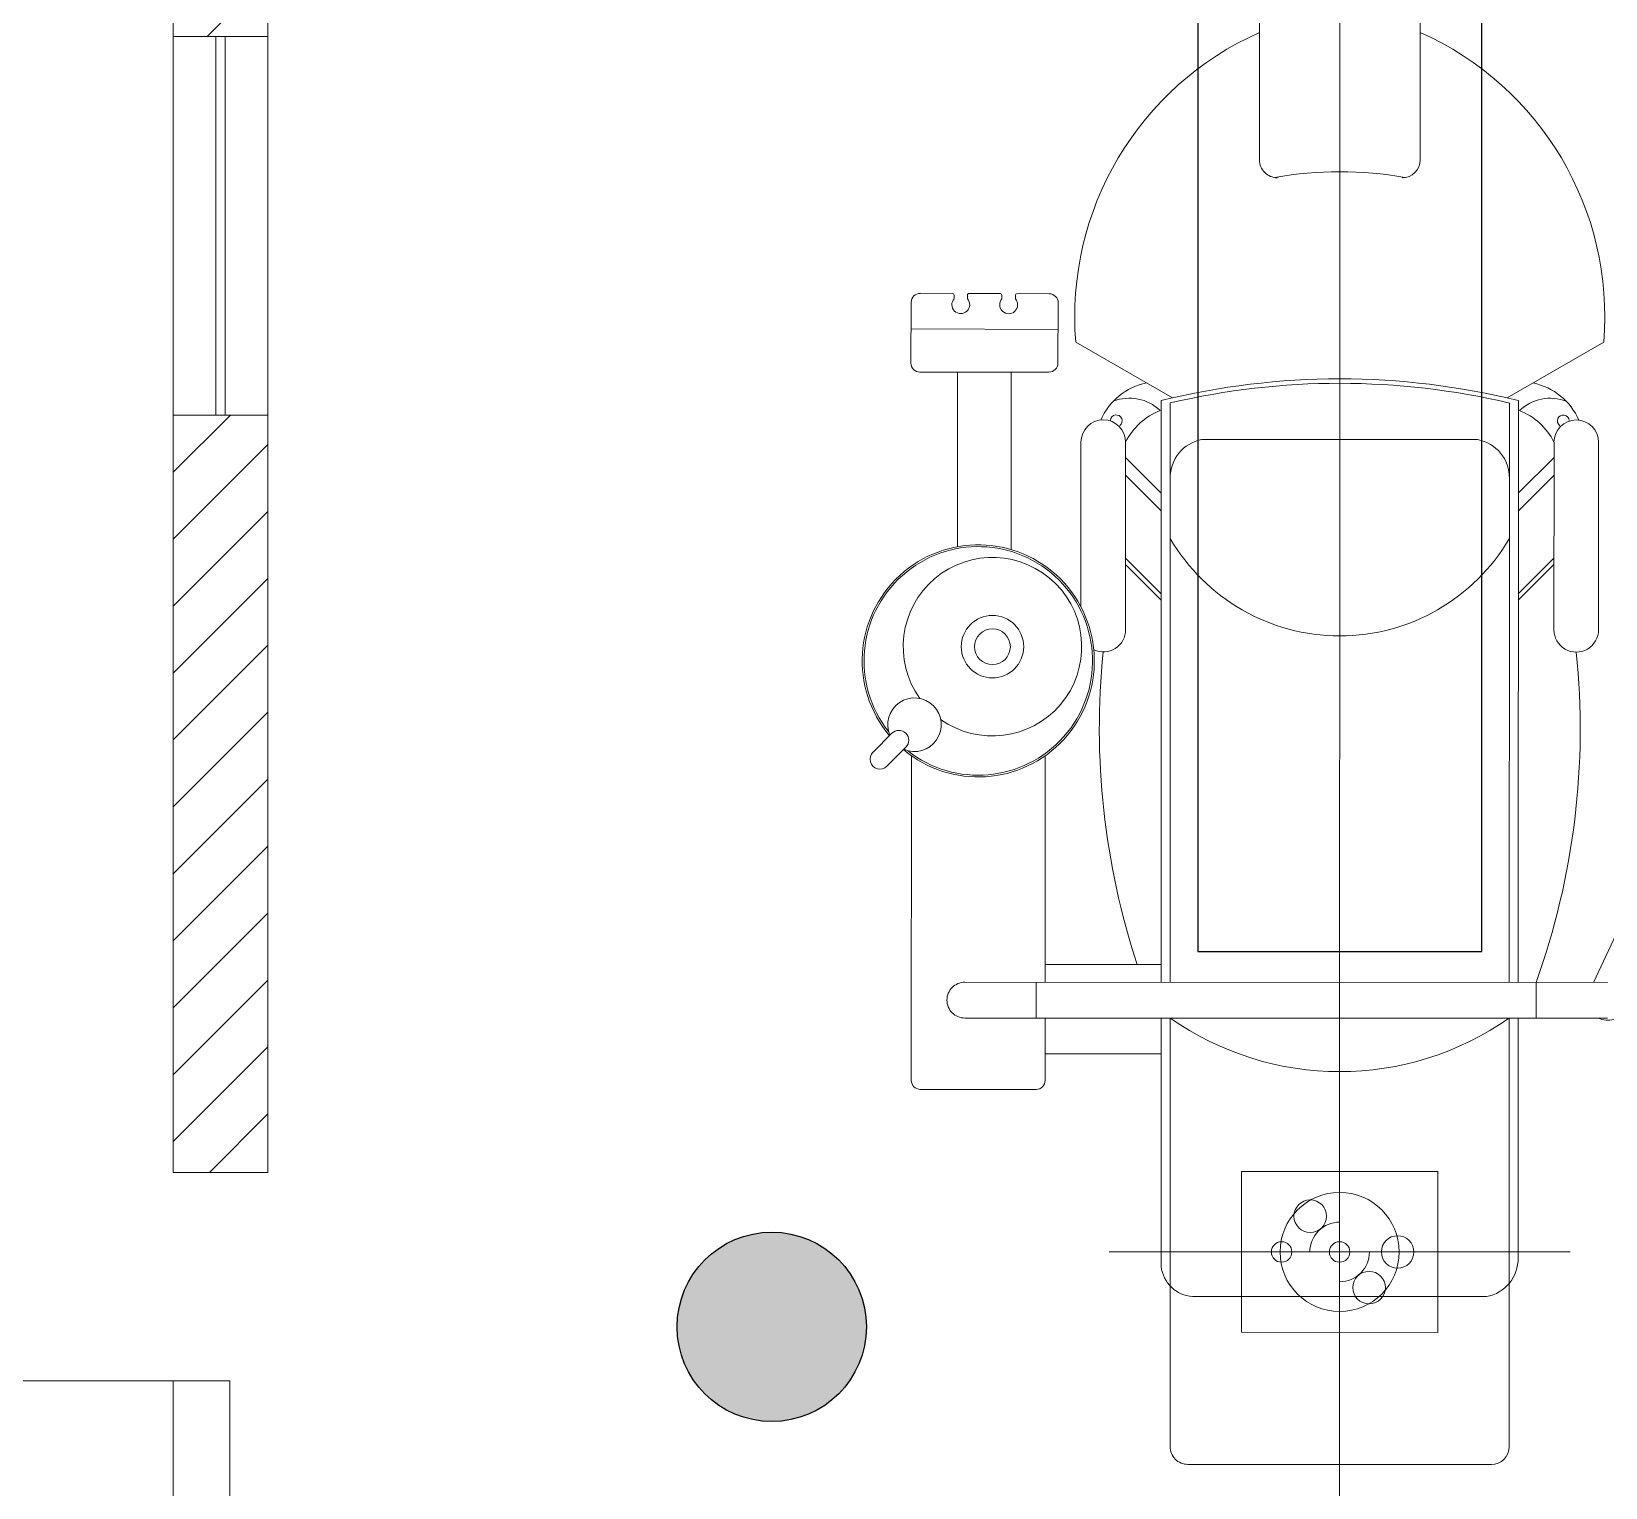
# Model space of a CAD drawing. Header units: metres. Extents: x 11578468 to 47831421, y -58341524 to -14256839.
# Drawn here: x 23850218 to 23851881, y -29092991 to -29091453 of the extents above; entities that cross this region are included whole.
import ezdxf

# ---------------------------------------------------------------- set-up
doc = ezdxf.new("R2010")
doc.units = ezdxf.units.M
doc.header["$LTSCALE"] = 50
doc.header["$MEASUREMENT"] = 0
doc.layers.get('0').update_dxf_attribs({"linetype": 'CONTINUOUS'})
doc.layers.add('#조명', color=40, linetype='CONTINUOUS')
doc.layers.add('wall', color=3, linetype='CONTINUOUS')
doc.layers.add('ha', color=8, linetype='CONTINUOUS', lineweight=5)

msp = doc.modelspace()

# ---------------------------------------------------------------- hatches: boundary and pattern name
at = {"layer": 'wall', "ltscale": 10}
h = msp.add_hatch(color=1, dxfattribs=at)
h.dxf.hatch_style = 1
h.paths.add_polyline_path([(23851100.3, -29092821.4, 1), (23850900.3, -29092821.4, 1)])

# ---------------------------------------------------------------- linework, layer by layer
at = {"layer": '#조명', "ltscale": 10}
msp.add_lwpolyline([(23851450.5, -29092424.8), (23851750.5, -29092424.8), (23851750.5, -29091224.8), (23851450.5, -29091224.8)], close=True, dxfattribs=at)
msp.add_circle((23851000.3, -29092821.4), 100)
at = {"layer": 'ha'}
for p, q in [((23851600.2, -29093542.3), (23851600.7, -29090615.5)), ((23851600.5, -29091592), (23851600.6, -29091034.8)), ((23850367.9, -29091258.5), (23850367.9, -29092658.3)), ((23850467.9, -29092658.3), (23850467.9, -29091258.5)), ((23851515.7, -29091325.5), (23851515.7, -29091588.8)), ((23851685.4, -29091325.6), (23851685.4, -29091588.8)), ((23850403.8, -29091458.5), (23850467.9, -29091394.4)), ((23850367.9, -29091458.5), (23850467.9, -29091458.5)), ((23850412.9, -29091858.3), (23850412.9, -29091458.5)), ((23850422.9, -29091858.3), (23850422.9, -29091458.5)), ((23851147.3, -29091803.5), (23851147.7, -29091739.1)), ((23851191.1, -29091729.9), (23851157.2, -29091729.7)), ((23851193, -29091735.4), (23851193, -29091731.8)), ((23851207.1, -29091735.5), (23851207.1, -29091731.8)), ((23851241.6, -29091730.1), (23851209, -29091729.9)), ((23851243.5, -29091735.6), (23851243.5, -29091732)), ((23851257.7, -29091735.7), (23851257.7, -29091732)), ((23851293.5, -29091730.3), (23851259.6, -29091730.1)), ((23851302.7, -29091803.6), (23851302.9, -29091739.7)), ((23851302.8, -29091768), (23851147.5, -29091767.4)), ((23851423.7, -29091840.2), (23851321.5, -29091781.2)), ((23851777.3, -29091840.2), (23851879.5, -29091781.3)), ((23851293.2, -29091813), (23851156.8, -29091813)), ((23851196.7, -29091997.4), (23851196.7, -29091813)), ((23851253.2, -29092000.4), (23851253.3, -29091813)), ((23851411.8, -29092457.5), (23851411.9, -29091843)), ((23851421.3, -29091989.7), (23851421.3, -29091845.6)), ((23851779.6, -29091989.7), (23851779.6, -29091845.6)), ((23851788.9, -29092457.5), (23851789.1, -29091843.1)), ((23850367.9, -29091858.3), (23850467.9, -29091858.3)), ((23850367.9, -29091918.7), (23850428.3, -29091858.3)), ((23850367.9, -29091989.4), (23850467.9, -29091889.4)), ((23851327, -29092060.8), (23851327, -29091887)), ((23851374.1, -29092085), (23851374.2, -29091887)), ((23851746, -29091884.2), (23851454.8, -29091884.2)), ((23851826.7, -29092085.1), (23851826.8, -29091887.1)), ((23851873.9, -29092085.1), (23851873.9, -29091887.1)), ((23851411.9, -29091940.8), (23851374.2, -29091903)), ((23851789, -29091940.8), (23851826.8, -29091903.1)), ((23852129.1, -29091899.2), (23851868.6, -29092457.6)), ((23851411.9, -29091959.6), (23851374.2, -29091921.9)), ((23851789, -29091959.7), (23851826.8, -29091922)), ((23850367.9, -29092060.1), (23850467.9, -29091960.1)), ((23851421.2, -29092457.5), (23851421.3, -29091989.7)), ((23851779.5, -29092457.5), (23851779.6, -29091989.7)), ((23851411.8, -29092047.2), (23851374.1, -29092009.5)), ((23851789, -29092047.3), (23851826.7, -29092009.6)), ((23851411.8, -29092053.9), (23851374.1, -29092016.2)), ((23851789, -29092054), (23851826.7, -29092016.3)), ((23850367.9, -29092130.8), (23850467.9, -29092030.8)), ((23850367.9, -29092201.5), (23850467.9, -29092101.5)), ((23850367.9, -29092272.2), (23850467.9, -29092172.2)), ((23851127.3, -29092194.5), (23851107.3, -29092214.5)), ((23851142, -29092209.2), (23851122, -29092229.2)), ((23851147.7, -29092561.1), (23851147.8, -29092218.1)), ((23851289.2, -29092457.5), (23851289.2, -29092218.1)), ((23850367.9, -29092343), (23850467.9, -29092243)), ((23850367.9, -29092413.7), (23850467.9, -29092313.7)), ((23850367.9, -29092484.4), (23850467.9, -29092384.4)), ((23851411.8, -29092438.6), (23851289.2, -29092438.6)), ((23850367.9, -29092555.1), (23850467.9, -29092455.1)), ((23851883.2, -29092457.6), (23851204.3, -29092457.4)), ((23851279.8, -29092495.2), (23851279.8, -29092457.4)), ((23851807.8, -29092495.3), (23851807.8, -29092457.5)), ((23851883.2, -29092495.3), (23851204.3, -29092495.2)), ((23851289.2, -29092561.2), (23851289.2, -29092495.2)), ((23851411.7, -29092757.8), (23851411.8, -29092495.2)), ((23851421.1, -29092782.3), (23851421.2, -29092495.2)), ((23851779.5, -29092780.2), (23851779.5, -29092495.3)), ((23851788.9, -29092749.9), (23851788.9, -29092495.3)), ((23850367.9, -29092625.8), (23850467.9, -29092525.8)), ((23851411.8, -29092532.9), (23851289.2, -29092532.9)), ((23851279.7, -29092570.6), (23851157.2, -29092570.6)), ((23850406.1, -29092658.3), (23850467.9, -29092596.5)), ((23850367.9, -29092658.3), (23850467.9, -29092658.3)), ((23851496.6, -29092657.4), (23851704, -29092657.4)), ((23851496.6, -29092827.1), (23851496.6, -29092657.4)), ((23851600.3, -29092836.6), (23851600.3, -29092647.9)), ((23851704, -29092657.4), (23851704, -29092827.2)), ((23851843.9, -29092742.3), (23851356.7, -29092742.2)), ((23851694.6, -29092742.3), (23851506, -29092742.3)), ((23851421.1, -29092947.8), (23851421.1, -29092782.3)), ((23851755.4, -29092789.4), (23851444.9, -29092789.4)), ((23851779.4, -29092947.8), (23851779.5, -29092780.2)), ((23851704, -29092827.2), (23851496.6, -29092827.1)), ((23850367.9, -29092878.3), (23849967.9, -29092878.3)), ((23850367.9, -29092878.3), (23850427.9, -29092878.3)), ((23850367.9, -29093278.3), (23850367.9, -29092878.3)), ((23850427.9, -29092878.3), (23850367.9, -29092878.3)), ((23850367.9, -29092878.3), (23850367.9, -29093278.3)), ((23850427.9, -29093278.3), (23850427.9, -29092878.3)), ((23851760.6, -29092966.7), (23851440, -29092966.7))]:
    msp.add_line(p, q, dxfattribs=at)
for centre, radius in [((23851233.5, -29092103), 33), ((23851233.5, -29092103), 18.9), ((23851600.3, -29092742.3), 62.9), ((23851569.2, -29092704.5), 17.2), ((23851661.6, -29092742.3), 17.2), ((23851539, -29092742.3), 10.8), ((23851600.3, -29092742.3), 10.8), ((23851631.4, -29092780), 17.2)]:
    msp.add_circle(centre, radius, dxfattribs=at)
for centre, radius, start, end in [((23851648.8, -29091754.4), 328.4, 113.9183, 184.6812), ((23851552.1, -29091754.3), 328.4, 355.2981, 66.0611), ((23851534.5, -29091588.8), 18.9, 179.9897, 269.9897), ((23851666.5, -29091588.8), 18.9, 269.9897, 359.9897), ((23851600.4, -29091987.9), 386.6, 79.7681, 100.2113), ((23851157.1, -29091739.2), 9.43, 89.686, 179.686), ((23851200, -29091741.7), 9.43, 138.375, 41.1942), ((23851191.1, -29091731.8), 1.89, 359.7846, 89.7846), ((23851209, -29091731.8), 1.89, 89.7846, 179.7846), ((23851250.6, -29091741.9), 9.43, 138.375, 41.1942), ((23851241.6, -29091731.9), 1.89, 359.7846, 89.7846), ((23851259.6, -29091732), 1.89, 89.7846, 179.7846), ((23851293.5, -29091739.7), 9.43, 359.7846, 89.7846), ((23851156.8, -29091803.5), 9.43, 179.6892, 269.9897), ((23851293.2, -29091803.6), 9.43, 269.9897, 359.7814), ((23851410.5, -29091891.2), 68.4, 102.0607, 156.1911), ((23851600.4, -29092606.8), 786.7, 76.1253, 103.8641), ((23851600.4, -29092606.8), 782, 76.7508, 103.2386), ((23851790.5, -29091891.3), 68.4, 23.7882, 77.9208), ((23851378.2, -29091887.3), 46.8, 46.2061, 111.4178), ((23851822.7, -29091887.4), 46.8, 68.5615, 133.7732), ((23851364.3, -29091864.4), 6.22, 305.4172, 175.8613), ((23851435.5, -29091917.3), 68.4, 111.3531, 153.7561), ((23851765.4, -29091917.3), 68.4, 26.2233, 68.6262), ((23851836.6, -29091864.5), 6.22, 4.1181, 234.5621), ((23851350.6, -29091887), 23.6, 359.9897, 179.9897), ((23851850.3, -29091887.1), 23.6, 359.9897, 179.9897), ((23851462.2, -29091924.4), 40.9, 100.4029, 180.9501), ((23851738.7, -29091924.5), 40.9, 359.0293, 79.6786), ((23851600.5, -29091884.2), 207.4, 210.2623, 329.717), ((23851218.5, -29092118), 122.6, 229.8394, 220.1316), ((23851218.5, -29092118), 120.7, 231.7331, 218.2487), ((23851233.5, -29092103), 94.3, 234.5149, 215.4665), ((23851350.6, -29092085), 23.6, 244.9321, 359.9897), ((23851850.3, -29092085.1), 23.6, 179.9897, 359.9897), ((23852139.7, -29092189.8), 793.3, 174.1258, 198.2816), ((23851061.2, -29092189.6), 793.3, 340.2571, 5.8536), ((23851151.1, -29092185.4), 28.3, 246.4761, 203.4557), ((23851134.7, -29092201.8), 10.4, 314.9897, 134.9897), ((23851114.6, -29092221.8), 10.4, 134.9897, 314.9897), ((23851204.3, -29092476.3), 18.9, 89.9897, 179.9897), ((23851204.3, -29092476.3), 18.9, 179.9897, 269.9897), ((23851883.2, -29092476.4), 21.2, 242.7236, 334.9897), ((23851600.4, -29092239.9), 311.9, 234.9385, 305.0408), ((23851157.2, -29092561.1), 9.43, 179.9897, 269.9897), ((23851279.7, -29092561.2), 9.43, 269.9897, 359.9897), ((23851600.3, -29092742.3), 31.5, 89.9897, 179.9897), ((23851600.3, -29092742.3), 31.5, 269.9897, 359.9897), ((23851447.5, -29092753.4), 36.1, 187.0304, 265.8701), ((23851748, -29092749.2), 40.9, 280.5064, 0.9501), ((23851440, -29092947.8), 18.9, 179.9887, 269.9923), ((23851760.6, -29092947.8), 18.9, 269.9923, 359.9886)]:
    msp.add_arc(centre, radius, start, end, dxfattribs=at)

doc.saveas('drawing.dxf')
